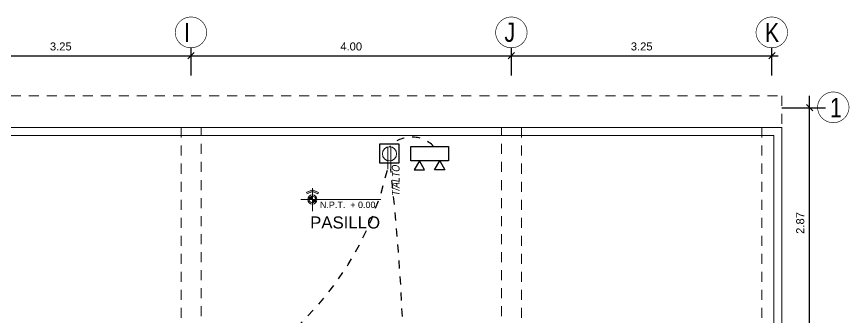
# Model space of a CAD drawing. Header units: millimetres. Extents: x 3354 to 3637, y 1117 to 1358.
# Drawn here: x 3566.86 to 3577.26, y 1131.16 to 1134.91 of the extents above; entities that cross this region are included whole.
import ezdxf

# ---------------------------------------------------------------- set-up
doc = ezdxf.new("R2010")
doc.units = ezdxf.units.MM
doc.linetypes.add('DASHED', pattern=[0.75, 0.5, -0.25])
doc.linetypes.add('HIDDEN', pattern=[0.375, 0.25, -0.125])
doc.layers.add('CASCO', color=252, linetype='Continuous', lineweight=9)
doc.layers.add('INST. TOMAC.', color=3, linetype='DASHED', lineweight=30)
doc.styles.add('1', font='arial.ttf')
doc.styles.add('BYE', font='ARIALN.TTF', dxfattribs={"oblique": 10, "height": 2})
doc.styles.get("Standard").update_dxf_attribs({"font": 'arial.ttf'})
doc.styles.add('style1', font='arial.ttf')
doc.styles.add('style2', font='arial.ttf')
doc.dimstyles.new('Esc  1  50', dxfattribs={"dimtxt": 0.1, "dimasz": 0.08, "dimexe": 0.2, "dimexo": 0.15, "dimgap": 0.065, "dimtad": 1, "dimzin": 4, "dimdsep": 46, "dimtxsty": 'Standard', "dimblk": 'OBLIQUE', "dimcen": 0.12, "dimdle": 0.15, "dimadec": 0, "dimazin": 0, "dimtfac": 1, "dimtix": 1, "dimtmove": 0, "dimatfit": 3, "dimldrblk": 'OBLIQUE', "dimfxl": 1, "dimarcsym": 0})

# ---------------------------------------------------------------- blocks, each defined once
blk = doc.blocks.new('_Oblique')
at = {"color": 0, "linetype": 'ByBlock', "lineweight": -2}
blk.add_line((-0.5, -0.5), (0.5, 0.5), dxfattribs=at)
blk = doc.blocks.new('*D145')
at = {"layer": 'CASCO', "color": 0, "lineweight": -2, "transparency": 16777216}
for p, q in [((3565.79, 1134.172), (3565.79, 1134.52)), ((3569.041, 1134.172), (3569.041, 1134.52)), ((3565.71, 1134.42), (3569.121, 1134.42))]:
    blk.add_line(p, q, dxfattribs=at)
at = {"layer": 'Defpoints', "color": 0, "transparency": 16777216}
for p in [(3569.041, 1134.42), (3565.79, 1133.922), (3569.041, 1133.922)]:
    blk.add_point(p, dxfattribs=at)
at = {"layer": 'CASCO', "color": 0, "lineweight": -2, "transparency": 16777216, "xscale": 0.08, "yscale": 0.08, "zscale": 0.08, "rotation": 180}
blk.add_blockref('_Oblique', (3565.79, 1134.42), dxfattribs=at)
at = {"layer": 'CASCO', "color": 0, "lineweight": -2, "transparency": 16777216, "xscale": 0.08, "yscale": 0.08, "zscale": 0.08}
blk.add_blockref('_Oblique', (3569.041, 1134.42), dxfattribs=at)
at = {"layer": 'CASCO', "color": 0, "lineweight": 5, "transparency": 16777216, "insert": (3567.415, 1134.536), "char_height": 0.1, "attachment_point": 5}
blk.add_mtext('3.25', dxfattribs=at)
blk = doc.blocks.new('*D146')
at = {"layer": 'CASCO', "color": 0, "lineweight": -2, "transparency": 16777216}
for p, q in [((3569.041, 1134.172), (3569.041, 1134.52)), ((3573.042, 1134.172), (3573.042, 1134.52)), ((3568.961, 1134.42), (3573.122, 1134.42))]:
    blk.add_line(p, q, dxfattribs=at)
at = {"layer": 'Defpoints', "color": 0, "transparency": 16777216}
for p in [(3573.042, 1134.42), (3569.041, 1133.922), (3573.042, 1133.922)]:
    blk.add_point(p, dxfattribs=at)
at = {"layer": 'CASCO', "color": 0, "lineweight": -2, "transparency": 16777216, "xscale": 0.08, "yscale": 0.08, "zscale": 0.08, "rotation": 180}
blk.add_blockref('_Oblique', (3569.041, 1134.42), dxfattribs=at)
at = {"layer": 'CASCO', "color": 0, "lineweight": -2, "transparency": 16777216, "xscale": 0.08, "yscale": 0.08, "zscale": 0.08}
blk.add_blockref('_Oblique', (3573.042, 1134.42), dxfattribs=at)
at = {"layer": 'CASCO', "color": 0, "lineweight": 5, "transparency": 16777216, "insert": (3571.041, 1134.536), "char_height": 0.1, "attachment_point": 5}
blk.add_mtext('4.00', dxfattribs=at)
blk = doc.blocks.new('*D147')
at = {"layer": 'CASCO', "color": 0, "lineweight": -2, "transparency": 16777216}
for p, q in [((3573.042, 1134.172), (3573.042, 1134.52)), ((3576.294, 1134.172), (3576.294, 1134.52)), ((3572.962, 1134.42), (3576.374, 1134.42))]:
    blk.add_line(p, q, dxfattribs=at)
at = {"layer": 'Defpoints', "color": 0, "transparency": 16777216}
for p in [(3576.294, 1134.42), (3573.042, 1133.922), (3576.294, 1133.922)]:
    blk.add_point(p, dxfattribs=at)
at = {"layer": 'CASCO', "color": 0, "lineweight": -2, "transparency": 16777216, "xscale": 0.08, "yscale": 0.08, "zscale": 0.08, "rotation": 180}
blk.add_blockref('_Oblique', (3573.042, 1134.42), dxfattribs=at)
at = {"layer": 'CASCO', "color": 0, "lineweight": -2, "transparency": 16777216, "xscale": 0.08, "yscale": 0.08, "zscale": 0.08}
blk.add_blockref('_Oblique', (3576.294, 1134.42), dxfattribs=at)
at = {"layer": 'CASCO', "color": 0, "lineweight": 5, "transparency": 16777216, "insert": (3574.668, 1134.536), "char_height": 0.1, "attachment_point": 5}
blk.add_mtext('3.25', dxfattribs=at)
blk = doc.blocks.new('*D157')
at = {"layer": 'CASCO', "color": 0, "lineweight": -2, "transparency": 16777216}
for p, q in [((3576.764, 1130.747), (3576.764, 1133.922)), ((3576.418, 1133.772), (3576.964, 1133.772)), ((3576.418, 1130.897), (3576.964, 1130.897))]:
    blk.add_line(p, q, dxfattribs=at)
at = {"layer": 'Defpoints', "color": 0, "transparency": 16777216}
for p in [(3576.268, 1133.772), (3576.764, 1133.772), (3576.268, 1130.897)]:
    blk.add_point(p, dxfattribs=at)
at = {"layer": 'CASCO', "color": 0, "lineweight": -2, "transparency": 16777216, "xscale": 0.08, "yscale": 0.08, "zscale": 0.08}
for p, rotation in [((3576.764, 1133.772), 90), ((3576.764, 1130.897), 270)]:
    blk.add_blockref('_Oblique', p, dxfattribs=dict(at, rotation=rotation))
at = {"layer": 'CASCO', "color": 0, "transparency": 16777216, "insert": (3576.648, 1132.334), "char_height": 0.1, "attachment_point": 5, "rotation": 90}
blk.add_mtext('2.87', dxfattribs=at)
blk = doc.blocks.new('dtyrdyt')
at = {"layer": 'CASCO'}
h = blk.add_hatch(color=256, dxfattribs=at)
h.paths.add_polyline_path([(850.126, 424.939), (850.167, 424.939, 0.414214), (850.126, 424.98)])
h.paths.add_polyline_path([(850.126, 424.898), (850.126, 424.939), (850.084, 424.939, 0.414214)])
blk.add_hatch(color=256, dxfattribs=at).paths.add_polyline_path([(850.126, 424.839), (850.057, 424.867), (850.049, 424.849), (850.126, 424.818), (850.202, 424.849), (850.194, 424.867)])
for p, q in [((850.126, 424.939), (850.126, 425.084)), ((849.981, 424.939), (850.981, 424.939)), ((850.126, 424.939), (850.126, 424.795)), ((850.126, 424.818), (850.049, 424.849)), ((850.126, 424.839), (850.057, 424.867)), ((850.126, 424.839), (850.194, 424.867)), ((850.126, 424.818), (850.202, 424.849)), ((850.202, 424.849), (850.194, 424.867))]:
    blk.add_line(p, q, dxfattribs=at)
for radius in [0.0578, 0.0413]:
    blk.add_circle((850.126, 424.939), radius, dxfattribs=at)
blk = doc.blocks.new('T')
at = {"color": 4, "linetype": 'Continuous', "lineweight": 20, "ltscale": 0.1}
for p, q in [((-49.2221, 238.5732), (-49.433, 238.5732)), ((-49.2221, 238.5443), (-49.433, 238.5443))]:
    blk.add_line(p, q, dxfattribs=at)
blk.add_circle((-49.2892, 238.5559), 0.0671, dxfattribs=at)

msp = doc.modelspace()

# ---------------------------------------------------------------- linework, layer by layer
msp.add_lwpolyline([(3571.634, 1133.082), (3571.397, 1133.082), (3571.397, 1133.32), (3571.634, 1133.32)], close=True)
msp.add_lwpolyline([(3571.634, 1133.082), (3571.397, 1133.082), (3571.397, 1133.32), (3571.634, 1133.32)], close=True)
at = {"color": 2, "lineweight": 25}
for points in [[(3572.254, 1133.111), (3571.784, 1133.111), (3571.784, 1133.29), (3572.254, 1133.29)], [(3572.254, 1133.111), (3571.784, 1133.111), (3571.784, 1133.29), (3572.254, 1133.29)], [(3571.892, 1133.111), (3571.827, 1132.999), (3571.956, 1132.999)], [(3571.892, 1133.111), (3571.827, 1132.999), (3571.956, 1132.999)], [(3572.146, 1133.111), (3572.211, 1132.999), (3572.082, 1132.999)], [(3572.146, 1133.111), (3572.211, 1132.999), (3572.082, 1132.999)]]:
    msp.add_lwpolyline(points, close=True, dxfattribs=at)
at = {"layer": 'CASCO', "ltscale": 2, "const_width": 0.0076}
for points in [[(3569.237, 1134.707, -0.951688), (3568.843, 1134.707, -1)], [(3573.238, 1134.707, -0.951688), (3572.844, 1134.707, -1)], [(3576.49, 1134.707, -0.951688), (3576.096, 1134.707, -1)], [(3576.864, 1133.772, 0.951688), (3577.257, 1133.772, 1)]]:
    msp.add_lwpolyline(points, format="xyb", close=True, dxfattribs=at)
at = {"layer": 'CASCO', "linetype": 'HIDDEN', "lineweight": 5, "ltscale": 0.5}
msp.add_lwpolyline([(3565.666, 1133.524), (3565.666, 1133.922), (3576.418, 1133.922), (3576.418, 1133.524)], dxfattribs=at)
at = {"layer": 'CASCO', "lineweight": 5}
for points in [[(3565.666, 1131.022), (3565.666, 1133.524), (3576.418, 1133.524), (3576.418, 1131.022)], [(3565.766, 1131.022), (3565.766, 1133.424), (3576.318, 1133.424), (3576.318, 1131.022)]]:
    msp.add_lwpolyline(points, dxfattribs=at)
at = {"layer": 'CASCO', "linetype": 'HIDDEN', "lineweight": 5, "ltscale": 0.5}
for points in [[(3569.167, 1133.524), (3568.917, 1133.524), (3568.917, 1129.82), (3569.167, 1129.82)], [(3572.917, 1133.524), (3573.167, 1133.524), (3573.167, 1129.82), (3572.917, 1129.82)], [(3576.418, 1133.524), (3576.167, 1133.524), (3576.167, 1131.022), (3576.418, 1131.022)]]:
    msp.add_lwpolyline(points, close=True, dxfattribs=at)
at = {"layer": 'INST. TOMAC.', "ltscale": 0.015}
msp.add_arc((3571.797, 1133.026), 0.38, 43.9912, 137.0559, dxfattribs=at)
msp.add_arc((3571.797, 1133.026), 0.38, 43.9912, 137.0559, dxfattribs=at)
at = {"layer": 'INST. TOMAC.', "ltscale": 0.01}
for centre, radius, start, end in [((3567.686, 1133.887), 3.911, 272.0717, 346.988), ((3544.495, 1129.933), 27.214, 349.1264, 6.4845)]:
    msp.add_arc(centre, radius, start, end, dxfattribs=at)

# ---------------------------------------------------------------- block references
at = {"color": 4, "lineweight": 25, "xscale": 1.320000000000436, "yscale": 1.320000000000436, "zscale": 1.320000000000436, "rotation": 90}
msp.add_blockref('T', (3886.413, 1198.258), dxfattribs=at)
msp.add_blockref('T', (3886.413, 1198.258), dxfattribs=at)
at = {"layer": 'CASCO', "xscale": -1, "rotation": 180}
msp.add_blockref('dtyrdyt', (2720.43, 1557.565), dxfattribs=at)

# ---------------------------------------------------------------- texts
at = {"style": 'BYE', "oblique": 10}
msp.add_text('T/ALTO', height=0.0964, rotation=90, dxfattribs=at).set_placement((3571.645, 1132.666))
msp.add_text('T/ALTO', height=0.0964, rotation=90, dxfattribs=at).set_placement((3571.645, 1132.666))
at = {"layer": 'CASCO', "style": 'style1', "width": 0.8}
for s, p in [('I', (3568.954, 1134.59)), ('J', (3572.954, 1134.594)), ('K', (3576.207, 1134.59)), ('1', (3577.018, 1133.653))]:
    msp.add_text(s, height=0.24, dxfattribs=at).set_placement(p)
at = {"layer": 'CASCO', "style": '1'}
msp.add_text('N.P.T.  + 0.00', height=0.08, dxfattribs=at).set_placement((3570.651, 1132.52))
at = {"layer": 'CASCO', "insert": (3570.965, 1132.339), "char_height": 0.15, "width": 4.61659, "attachment_point": 5, "style": 'style2'}
msp.add_mtext('\\A1;PASILLO', dxfattribs=at)

# ---------------------------------------------------------------- dimensions: what is measured, and where the dimension line sits
at = {"layer": 'CASCO', "lineweight": 5}
for base, p1, p2, picture, middle in [((3569.041, 1134.42), (3565.79, 1133.922), (3569.041, 1133.922), '*D145', (3567.415, 1134.536)), ((3573.042, 1134.42), (3569.041, 1133.922), (3573.042, 1133.922), '*D146', (3571.041, 1134.536)), ((3576.294, 1134.42), (3573.042, 1133.922), (3576.294, 1133.922), '*D147', (3574.668, 1134.536))]:
    dim = msp.add_linear_dim(base=base, p1=p1, p2=p2, angle=180, dimstyle='Esc  1  50', override={"dimexe": 0.1, "dimexo": 0.25, "dimdle": 0.08}, dxfattribs=at)
    dim.commit()
    dim.dimension.update_dxf_attribs({"geometry": picture, "text_midpoint": middle})
at = {"layer": 'CASCO'}
dim = msp.add_linear_dim(base=(3576.7635728, 1133.7715858), p1=(3576.2679977, 1130.8965859), p2=(3576.2679977, 1133.7715858), angle=270, dimstyle='Esc  1  50', dxfattribs=at)
dim.commit()
dim.dimension.update_dxf_attribs({"geometry": '*D157', "text_midpoint": (3576.6475155, 1132.3340858)})

doc.saveas('drawing.dxf')
